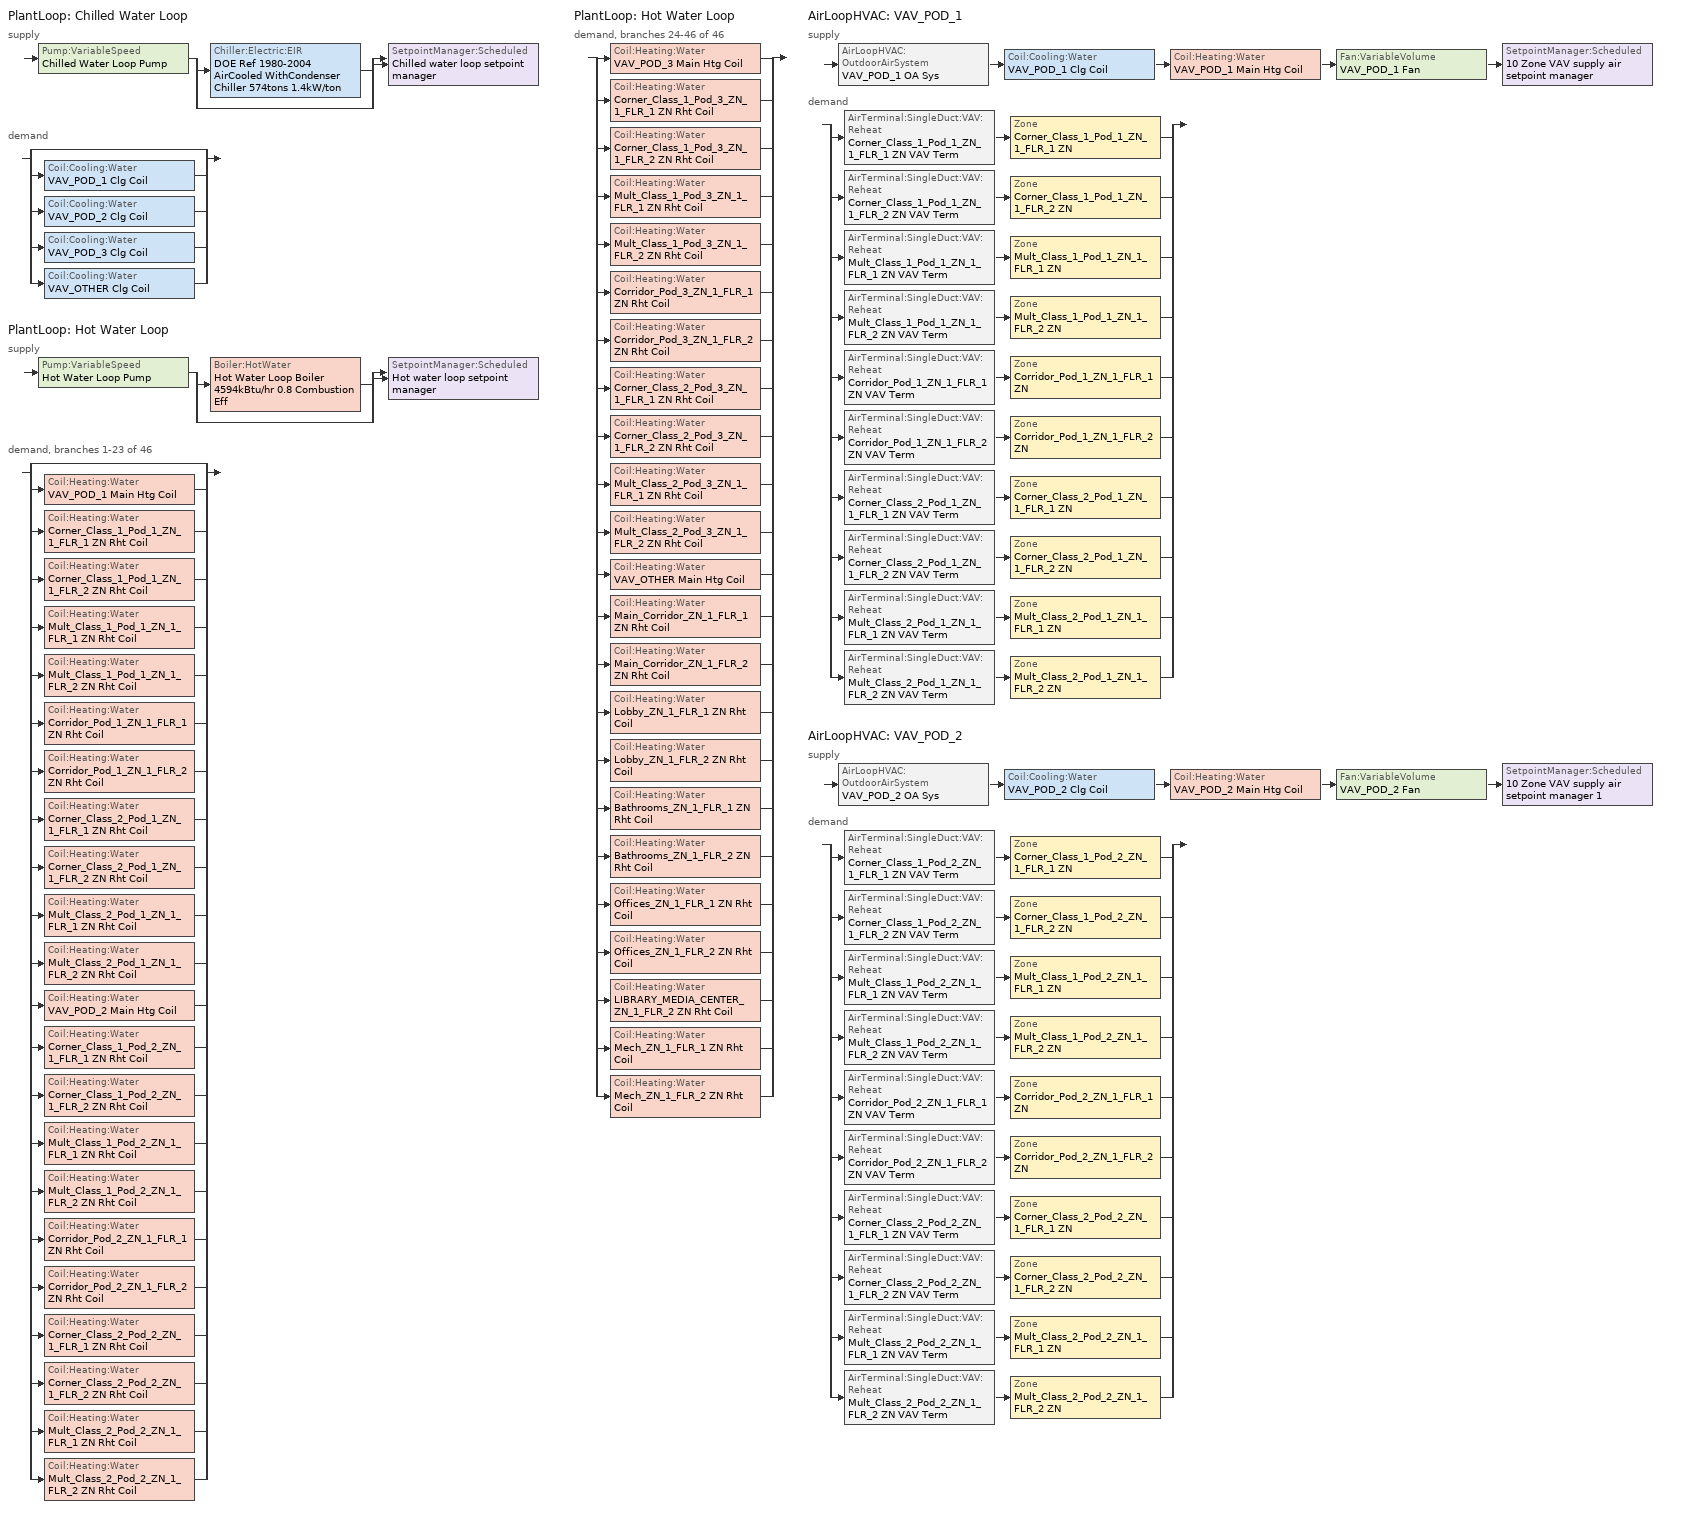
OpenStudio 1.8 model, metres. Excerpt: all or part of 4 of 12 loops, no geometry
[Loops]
PlantLoop 'Chilled Water Loop'
 supply: Pump:VariableSpeed 'Chilled Water Loop Pump' > split
  | Chiller:Electric:EIR 'DOE Ref 1980-2004 AirCooled WithCondenser  Chiller 574tons 1.4kW/ton'
  | bypass
  join > SetpointManager:Scheduled 'Chilled water loop setpoint manager'
 demand: split
  | bypass
  | Coil:Cooling:Water 'VAV_POD_1 Clg Coil'
  | Coil:Cooling:Water 'VAV_POD_2 Clg Coil'
  | Coil:Cooling:Water 'VAV_POD_3 Clg Coil'
  | Coil:Cooling:Water 'VAV_OTHER Clg Coil'
PlantLoop 'Hot Water Loop'
 supply: Pump:VariableSpeed 'Hot Water Loop Pump' > split
  | Boiler:HotWater 'Hot Water Loop Boiler 4594kBtu/hr 0.8 Combustion Eff'
  | bypass
  join > SetpointManager:Scheduled 'Hot water loop setpoint manager'
 demand, branches 1-23 of 46: split
  | bypass
  | Coil:Heating:Water 'VAV_POD_1 Main Htg Coil'
  | Coil:Heating:Water 'Corner_Class_1_Pod_1_ZN_1_FLR_1 ZN Rht Coil'
  | Coil:Heating:Water 'Corner_Class_1_Pod_1_ZN_1_FLR_2 ZN Rht Coil'
  | Coil:Heating:Water 'Mult_Class_1_Pod_1_ZN_1_FLR_1 ZN Rht Coil'
  | Coil:Heating:Water 'Mult_Class_1_Pod_1_ZN_1_FLR_2 ZN Rht Coil'
  | Coil:Heating:Water 'Corridor_Pod_1_ZN_1_FLR_1 ZN Rht Coil'
  | Coil:Heating:Water 'Corridor_Pod_1_ZN_1_FLR_2 ZN Rht Coil'
  | Coil:Heating:Water 'Corner_Class_2_Pod_1_ZN_1_FLR_1 ZN Rht Coil'
  | Coil:Heating:Water 'Corner_Class_2_Pod_1_ZN_1_FLR_2 ZN Rht Coil'
  | Coil:Heating:Water 'Mult_Class_2_Pod_1_ZN_1_FLR_1 ZN Rht Coil'
  | Coil:Heating:Water 'Mult_Class_2_Pod_1_ZN_1_FLR_2 ZN Rht Coil'
  | Coil:Heating:Water 'VAV_POD_2 Main Htg Coil'
  | Coil:Heating:Water 'Corner_Class_1_Pod_2_ZN_1_FLR_1 ZN Rht Coil'
  | Coil:Heating:Water 'Corner_Class_1_Pod_2_ZN_1_FLR_2 ZN Rht Coil'
  | Coil:Heating:Water 'Mult_Class_1_Pod_2_ZN_1_FLR_1 ZN Rht Coil'
  | Coil:Heating:Water 'Mult_Class_1_Pod_2_ZN_1_FLR_2 ZN Rht Coil'
  | Coil:Heating:Water 'Corridor_Pod_2_ZN_1_FLR_1 ZN Rht Coil'
  | Coil:Heating:Water 'Corridor_Pod_2_ZN_1_FLR_2 ZN Rht Coil'
  | Coil:Heating:Water 'Corner_Class_2_Pod_2_ZN_1_FLR_1 ZN Rht Coil'
  | Coil:Heating:Water 'Corner_Class_2_Pod_2_ZN_1_FLR_2 ZN Rht Coil'
  | Coil:Heating:Water 'Mult_Class_2_Pod_2_ZN_1_FLR_1 ZN Rht Coil'
  | Coil:Heating:Water 'Mult_Class_2_Pod_2_ZN_1_FLR_2 ZN Rht Coil'
PlantLoop 'Hot Water Loop'
 demand, branches 24-46 of 46: split
  | Coil:Heating:Water 'VAV_POD_3 Main Htg Coil'
  | Coil:Heating:Water 'Corner_Class_1_Pod_3_ZN_1_FLR_1 ZN Rht Coil'
  | Coil:Heating:Water 'Corner_Class_1_Pod_3_ZN_1_FLR_2 ZN Rht Coil'
  | Coil:Heating:Water 'Mult_Class_1_Pod_3_ZN_1_FLR_1 ZN Rht Coil'
  | Coil:Heating:Water 'Mult_Class_1_Pod_3_ZN_1_FLR_2 ZN Rht Coil'
  | Coil:Heating:Water 'Corridor_Pod_3_ZN_1_FLR_1 ZN Rht Coil'
  | Coil:Heating:Water 'Corridor_Pod_3_ZN_1_FLR_2 ZN Rht Coil'
  | Coil:Heating:Water 'Corner_Class_2_Pod_3_ZN_1_FLR_1 ZN Rht Coil'
  | Coil:Heating:Water 'Corner_Class_2_Pod_3_ZN_1_FLR_2 ZN Rht Coil'
  | Coil:Heating:Water 'Mult_Class_2_Pod_3_ZN_1_FLR_1 ZN Rht Coil'
  | Coil:Heating:Water 'Mult_Class_2_Pod_3_ZN_1_FLR_2 ZN Rht Coil'
  | Coil:Heating:Water 'VAV_OTHER Main Htg Coil'
  | Coil:Heating:Water 'Main_Corridor_ZN_1_FLR_1 ZN Rht Coil'
  | Coil:Heating:Water 'Main_Corridor_ZN_1_FLR_2 ZN Rht Coil'
  | Coil:Heating:Water 'Lobby_ZN_1_FLR_1 ZN Rht Coil'
  | Coil:Heating:Water 'Lobby_ZN_1_FLR_2 ZN Rht Coil'
  | Coil:Heating:Water 'Bathrooms_ZN_1_FLR_1 ZN Rht Coil'
  | Coil:Heating:Water 'Bathrooms_ZN_1_FLR_2 ZN Rht Coil'
  | Coil:Heating:Water 'Offices_ZN_1_FLR_1 ZN Rht Coil'
  | Coil:Heating:Water 'Offices_ZN_1_FLR_2 ZN Rht Coil'
  | Coil:Heating:Water 'LIBRARY_MEDIA_CENTER_ZN_1_FLR_2 ZN Rht Coil'
  | Coil:Heating:Water 'Mech_ZN_1_FLR_1 ZN Rht Coil'
  | Coil:Heating:Water 'Mech_ZN_1_FLR_2 ZN Rht Coil'
AirLoopHVAC 'VAV_POD_1'
 supply: AirLoopHVAC:OutdoorAirSystem 'VAV_POD_1 OA Sys' > Coil:Cooling:Water 'VAV_POD_1 Clg Coil' > Coil:Heating:Water 'VAV_POD_1 Main Htg Coil' > Fan:VariableVolume 'VAV_POD_1 Fan' > SetpointManager:Scheduled '10 Zone VAV supply air setpoint manager'
 demand: split
  | AirTerminal:SingleDuct:VAV:Reheat 'Corner_Class_1_Pod_1_ZN_1_FLR_1 ZN VAV Term' > Zone 'Corner_Class_1_Pod_1_ZN_1_FLR_1 ZN'
  | AirTerminal:SingleDuct:VAV:Reheat 'Corner_Class_1_Pod_1_ZN_1_FLR_2 ZN VAV Term' > Zone 'Corner_Class_1_Pod_1_ZN_1_FLR_2 ZN'
  | AirTerminal:SingleDuct:VAV:Reheat 'Mult_Class_1_Pod_1_ZN_1_FLR_1 ZN VAV Term' > Zone 'Mult_Class_1_Pod_1_ZN_1_FLR_1 ZN'
  | AirTerminal:SingleDuct:VAV:Reheat 'Mult_Class_1_Pod_1_ZN_1_FLR_2 ZN VAV Term' > Zone 'Mult_Class_1_Pod_1_ZN_1_FLR_2 ZN'
  | AirTerminal:SingleDuct:VAV:Reheat 'Corridor_Pod_1_ZN_1_FLR_1 ZN VAV Term' > Zone 'Corridor_Pod_1_ZN_1_FLR_1 ZN'
  | AirTerminal:SingleDuct:VAV:Reheat 'Corridor_Pod_1_ZN_1_FLR_2 ZN VAV Term' > Zone 'Corridor_Pod_1_ZN_1_FLR_2 ZN'
  | AirTerminal:SingleDuct:VAV:Reheat 'Corner_Class_2_Pod_1_ZN_1_FLR_1 ZN VAV Term' > Zone 'Corner_Class_2_Pod_1_ZN_1_FLR_1 ZN'
  | AirTerminal:SingleDuct:VAV:Reheat 'Corner_Class_2_Pod_1_ZN_1_FLR_2 ZN VAV Term' > Zone 'Corner_Class_2_Pod_1_ZN_1_FLR_2 ZN'
  | AirTerminal:SingleDuct:VAV:Reheat 'Mult_Class_2_Pod_1_ZN_1_FLR_1 ZN VAV Term' > Zone 'Mult_Class_2_Pod_1_ZN_1_FLR_1 ZN'
  | AirTerminal:SingleDuct:VAV:Reheat 'Mult_Class_2_Pod_1_ZN_1_FLR_2 ZN VAV Term' > Zone 'Mult_Class_2_Pod_1_ZN_1_FLR_2 ZN'
AirLoopHVAC 'VAV_POD_2'
 supply: AirLoopHVAC:OutdoorAirSystem 'VAV_POD_2 OA Sys' > Coil:Cooling:Water 'VAV_POD_2 Clg Coil' > Coil:Heating:Water 'VAV_POD_2 Main Htg Coil' > Fan:VariableVolume 'VAV_POD_2 Fan' > SetpointManager:Scheduled '10 Zone VAV supply air setpoint manager 1'
 demand: split
  | AirTerminal:SingleDuct:VAV:Reheat 'Corner_Class_1_Pod_2_ZN_1_FLR_1 ZN VAV Term' > Zone 'Corner_Class_1_Pod_2_ZN_1_FLR_1 ZN'
  | AirTerminal:SingleDuct:VAV:Reheat 'Corner_Class_1_Pod_2_ZN_1_FLR_2 ZN VAV Term' > Zone 'Corner_Class_1_Pod_2_ZN_1_FLR_2 ZN'
  | AirTerminal:SingleDuct:VAV:Reheat 'Mult_Class_1_Pod_2_ZN_1_FLR_1 ZN VAV Term' > Zone 'Mult_Class_1_Pod_2_ZN_1_FLR_1 ZN'
  | AirTerminal:SingleDuct:VAV:Reheat 'Mult_Class_1_Pod_2_ZN_1_FLR_2 ZN VAV Term' > Zone 'Mult_Class_1_Pod_2_ZN_1_FLR_2 ZN'
  | AirTerminal:SingleDuct:VAV:Reheat 'Corridor_Pod_2_ZN_1_FLR_1 ZN VAV Term' > Zone 'Corridor_Pod_2_ZN_1_FLR_1 ZN'
  | AirTerminal:SingleDuct:VAV:Reheat 'Corridor_Pod_2_ZN_1_FLR_2 ZN VAV Term' > Zone 'Corridor_Pod_2_ZN_1_FLR_2 ZN'
  | AirTerminal:SingleDuct:VAV:Reheat 'Corner_Class_2_Pod_2_ZN_1_FLR_1 ZN VAV Term' > Zone 'Corner_Class_2_Pod_2_ZN_1_FLR_1 ZN'
  | AirTerminal:SingleDuct:VAV:Reheat 'Corner_Class_2_Pod_2_ZN_1_FLR_2 ZN VAV Term' > Zone 'Corner_Class_2_Pod_2_ZN_1_FLR_2 ZN'
  | AirTerminal:SingleDuct:VAV:Reheat 'Mult_Class_2_Pod_2_ZN_1_FLR_1 ZN VAV Term' > Zone 'Mult_Class_2_Pod_2_ZN_1_FLR_1 ZN'
  | AirTerminal:SingleDuct:VAV:Reheat 'Mult_Class_2_Pod_2_ZN_1_FLR_2 ZN VAV Term' > Zone 'Mult_Class_2_Pod_2_ZN_1_FLR_2 ZN'
[Sizing:Zone] Zone Cooling Design Supply Air Temperature {C}=12.8; Zone Heating Design Supply Air Temperature {C}=40; Zone Cooling Design Supply Air Humidity Ratio {kg-H2O/kg-air}=0.0085; Zone Heating Design Supply Air Humidity Ratio {kg-H2O/kg-air}=0.008; Cooling Design Air Flow Method=DesignDay; Heating Design Air Flow Method=DesignDay
Corridor_Pod_1_ZN_1_FLR_2 ZN; Corner_Class_1_Pod_1_ZN_1_FLR_2 ZN; Mult_Class_2_Pod_1_ZN_1_FLR_1 ZN; Mult_Class_2_Pod_1_ZN_1_FLR_2 ZN; Corner_Class_2_Pod_2_ZN_1_FLR_2 ZN; Mult_Class_1_Pod_1_ZN_1_FLR_2 ZN; Corridor_Pod_2_ZN_1_FLR_2 ZN; Corner_Class_1_Pod_2_ZN_1_FLR_1 ZN; Corridor_Pod_2_ZN_1_FLR_1 ZN; Mult_Class_1_Pod_1_ZN_1_FLR_1 ZN; Corner_Class_2_Pod_1_ZN_1_FLR_2 ZN; Mult_Class_1_Pod_2_ZN_1_FLR_1 ZN; Mult_Class_1_Pod_2_ZN_1_FLR_2 ZN; Mult_Class_2_Pod_2_ZN_1_FLR_1 ZN; Corner_Class_2_Pod_1_ZN_1_FLR_1 ZN; Corridor_Pod_1_ZN_1_FLR_1 ZN; Corner_Class_2_Pod_2_ZN_1_FLR_1 ZN; Corner_Class_1_Pod_2_ZN_1_FLR_2 ZN; Mult_Class_2_Pod_2_ZN_1_FLR_2 ZN; Corner_Class_1_Pod_1_ZN_1_FLR_1 ZN
[Zone equipment]
Corridor_Pod_1_ZN_1_FLR_2 ZN: Corridor_Pod_1_ZN_1_FLR_2 ZN VAV Term
Corner_Class_1_Pod_1_ZN_1_FLR_2 ZN: Corner_Class_1_Pod_1_ZN_1_FLR_2 ZN VAV Term
Mult_Class_2_Pod_1_ZN_1_FLR_1 ZN: Mult_Class_2_Pod_1_ZN_1_FLR_1 ZN VAV Term
Mult_Class_2_Pod_1_ZN_1_FLR_2 ZN: Mult_Class_2_Pod_1_ZN_1_FLR_2 ZN VAV Term
Corner_Class_2_Pod_2_ZN_1_FLR_2 ZN: Corner_Class_2_Pod_2_ZN_1_FLR_2 ZN VAV Term
Mult_Class_1_Pod_1_ZN_1_FLR_2 ZN: Mult_Class_1_Pod_1_ZN_1_FLR_2 ZN VAV Term
Corridor_Pod_2_ZN_1_FLR_2 ZN: Corridor_Pod_2_ZN_1_FLR_2 ZN VAV Term
Corner_Class_1_Pod_2_ZN_1_FLR_1 ZN: Corner_Class_1_Pod_2_ZN_1_FLR_1 ZN VAV Term
Corridor_Pod_2_ZN_1_FLR_1 ZN: Corridor_Pod_2_ZN_1_FLR_1 ZN VAV Term
Mult_Class_1_Pod_1_ZN_1_FLR_1 ZN: Mult_Class_1_Pod_1_ZN_1_FLR_1 ZN VAV Term
Corner_Class_2_Pod_1_ZN_1_FLR_2 ZN: Corner_Class_2_Pod_1_ZN_1_FLR_2 ZN VAV Term
Mult_Class_1_Pod_2_ZN_1_FLR_1 ZN: Mult_Class_1_Pod_2_ZN_1_FLR_1 ZN VAV Term
Mult_Class_1_Pod_2_ZN_1_FLR_2 ZN: Mult_Class_1_Pod_2_ZN_1_FLR_2 ZN VAV Term
Mult_Class_2_Pod_2_ZN_1_FLR_1 ZN: Mult_Class_2_Pod_2_ZN_1_FLR_1 ZN VAV Term
Corner_Class_2_Pod_1_ZN_1_FLR_1 ZN: Corner_Class_2_Pod_1_ZN_1_FLR_1 ZN VAV Term
Corridor_Pod_1_ZN_1_FLR_1 ZN: Corridor_Pod_1_ZN_1_FLR_1 ZN VAV Term
Corner_Class_2_Pod_2_ZN_1_FLR_1 ZN: Corner_Class_2_Pod_2_ZN_1_FLR_1 ZN VAV Term
Corner_Class_1_Pod_2_ZN_1_FLR_2 ZN: Corner_Class_1_Pod_2_ZN_1_FLR_2 ZN VAV Term
Mult_Class_2_Pod_2_ZN_1_FLR_2 ZN: Mult_Class_2_Pod_2_ZN_1_FLR_2 ZN VAV Term
Corner_Class_1_Pod_1_ZN_1_FLR_1 ZN: Corner_Class_1_Pod_1_ZN_1_FLR_1 ZN VAV Term
[PlantLoop] Plant Loop Volume {m3}=Autocalculate
Name | Maximum Loop Temperature {C} | Minimum Loop Temperature {C} | Fluid Type
Chilled Water Loop | 98 | 1
Hot Water Loop |  | 10 | Water
[Sizing:Plant] Sizing Option=NonCoincident; Zone Timesteps in Averaging Window=1; Coincident Sizing Factor Mode=None
Name | Loop Type | Design Loop Exit Temperature {C} | Loop Design Temperature Difference {deltaC}
Chilled Water Loop | Cooling | 6.66667 | 5.61111
Hot Water Loop | Heating | 82.2222 | 11.1111
[SetpointManager:Scheduled] Control Variable=Temperature
Name | Schedule
Chilled water loop setpoint manager | Chilled Water Loop Temp - 44F
Hot water loop setpoint manager | Hot Water Loop Temp - 180F
10 Zone VAV supply air setpoint manager | Supply Air Temp - 55.04F
10 Zone VAV supply air setpoint manager 1 | Supply Air Temp - 55.04F 1
[Pump:VariableSpeed] Rated Pump Head {Pa}=179344; Motor Efficiency=0.9; Fraction of Motor Inefficiencies to Fluid Stream=0; Coefficient 1 of the Part Load Performance Curve=0; Coefficient 2 of the Part Load Performance Curve=1; Coefficient 3 of the Part Load Performance Curve=0; Coefficient 4 of the Part Load Performance Curve=0; Pump Control Type=Intermittent
Chilled Water Loop Pump; Hot Water Loop Pump
[Chiller:Electric:EIR]
DOE Ref 1980-2004 AirCooled WithCondenser  Chiller 574tons 1.4kW/ton: Reference Capacity {W}=Autosize; Reference COP {W/W}=2.49964; Reference Leaving Chilled Water Temperature {C}=6.66667; Reference Entering Condenser Fluid Temperature {C}=35; Cooling Capacity Function of Temperature Curve=Curve Biquadratic 1; Electric Input to Cooling Output Ratio Function of Temperature Curve=Curve Biquadratic 2; Electric Input to Cooling Output Ratio Function of Part Load Ratio Curve=Curve Quadratic 1; Minimum Part Load Ratio=0.15; Maximum Part Load Ratio=1; Optimum Part Load Ratio=1; Minimum Unloading Ratio=0.25; Condenser Type=AirCooled; Leaving Chilled Water Lower Temperature Limit {C}=2.22222; Chiller Flow Mode=ConstantFlow; Design Heat Recovery Water Flow Rate {m3/s}=0; Sizing Factor=1; Basin Heater Capacity {W/K}=0; Basin Heater Setpoint Temperature {C}=10
[Boiler:HotWater]
Hot Water Loop Boiler 4594kBtu/hr 0.8 Combustion Eff: Fuel Type=NaturalGas; Nominal Thermal Efficiency=0.793; Efficiency Curve Temperature Evaluation Variable=LeavingBoiler; Normalized Boiler Efficiency Curve=Boiler Constant Efficiency Curve; Design Water Outlet Temperature {C}=82.2222; Maximum Part Load Ratio=1.2; Water Outlet Upper Temperature Limit {C}=95; Boiler Flow Mode=LeavingSetpointModulated; Parasitic Electric Load {W}=0; Sizing Factor=1
[AirLoopHVAC] Design Supply Air Flow Rate {m3/s}=AutoSize
VAV_POD_1; VAV_POD_2
[Sizing:System] Type of Load to Size On=Sensible; Design Outdoor Air Flow Rate {m3/s}=8.21949; Minimum System Air Flow Ratio=0.3; Preheat Design Temperature {C}=7; Preheat Design Humidity Ratio {kg-H2O/kg-Air}=0.008; Precool Design Temperature {C}=12.8; Precool Design Humidity Ratio {kg-H2O/kg-Air}=0.008; Central Cooling Design Supply Air Temperature {C}=12.8; Central Heating Design Supply Air Temperature {C}=12.8; Sizing Option=Coincident; 100% Outdoor Air in Cooling=No; 100% Outdoor Air in Heating=No; Central Cooling Design Supply Air Humidity Ratio {kg-H2O/kg-Air}=0.0085; Central Heating Design Supply Air Humidity Ratio {kg-H2O/kg-Air}=0.008; Cooling Design Air Flow Method=DesignDay; Cooling Design Air Flow Rate {m3/s}=0; Heating Design Air Flow Method=DesignDay; Heating Design Air Flow Rate {m3/s}=0; System Outdoor Air Method=ZoneSum; Zone Maximum Outdoor Air Fraction=1; Cooling Supply Air Flow Rate Per Floor Area {m3/s-m2}=0.00996765; Cooling Fraction of Autosized Cooling Supply Air Flow Rate=1; Cooling Supply Air Flow Rate Per Unit Cooling Capacity {m3/s-W}=3.94755e-05; Heating Supply Air Flow Rate Per Floor Area {m3/s-m2}=0.00996765; Heating Fraction of Autosized Heating Supply Air Flow Rate=1; Heating Fraction of Autosized Cooling Supply Air Flow Rate=1; Heating Supply Air Flow Rate Per Unit Heating Capacity {m3/s-W}=3.15882e-05; Cooling Design Capacity Method=CoolingDesignCapacity; Cooling Design Capacity {W}=autosize; Cooling Design Capacity Per Floor Area {W/m2}=234.7; Fraction of Autosized Cooling Design Capacity=1; Heating Design Capacity Method=HeatingDesignCapacity; Heating Design Capacity {W}=autosize; Heating Design Capacity Per Floor Area {W/m2}=157; Fraction of Autosized Heating Design Capacity=1; Central Cooling Capacity Control Method=OnOff
VAV_POD_1; VAV_POD_2
[Fan:VariableVolume] Availability Schedule=Always On Discrete; Fan Efficiency=0.6084; Pressure Rise {Pa}=1389.92; Maximum Flow Rate {m3/s}=Autosize; Fan Power Minimum Flow Rate Input Method=fraction; Fan Power Minimum Flow Fraction=0.25; Fan Power Minimum Air Flow Rate {m3/s}=0; Motor Efficiency=0.936; Motor In Airstream Fraction=1; Fan Power Coefficient 1=0.0407599; Fan Power Coefficient 2=0.088045; Fan Power Coefficient 3=-0.0729261; Fan Power Coefficient 4=0.94374; Fan Power Coefficient 5=0
VAV_POD_1 Fan; VAV_POD_2 Fan
[Coil:Heating:Water] Availability Schedule=Always On Discrete; Rated Inlet Water Temperature {C}=82.2222; Rated Outlet Water Temperature {C}=71.1111
Name | Rated Inlet Air Temperature {C} | Rated Outlet Air Temperature {C}
VAV_POD_1 Main Htg Coil; VAV_POD_2 Main Htg Coil; VAV_POD_3 Main Htg Coil; VAV_OTHER Main Htg Coil | 7 | 12.8
Corner_Class_1_Pod_1_ZN_1_FLR_1 ZN Rht Coil; Corner_Class_1_Pod_1_ZN_1_FLR_2 ZN Rht Coil; Mult_Class_1_Pod_1_ZN_1_FLR_1 ZN Rht Coil; Mult_Class_1_Pod_1_ZN_1_FLR_2 ZN Rht Coil; Corridor_Pod_1_ZN_1_FLR_1 ZN Rht Coil; Corridor_Pod_1_ZN_1_FLR_2 ZN Rht Coil; Corner_Class_2_Pod_1_ZN_1_FLR_1 ZN Rht Coil; Corner_Class_2_Pod_1_ZN_1_FLR_2 ZN Rht Coil; Mult_Class_2_Pod_1_ZN_1_FLR_1 ZN Rht Coil; Mult_Class_2_Pod_1_ZN_1_FLR_2 ZN Rht Coil; Corner_Class_1_Pod_2_ZN_1_FLR_1 ZN Rht Coil; Corner_Class_1_Pod_2_ZN_1_FLR_2 ZN Rht Coil; Mult_Class_1_Pod_2_ZN_1_FLR_1 ZN Rht Coil; Mult_Class_1_Pod_2_ZN_1_FLR_2 ZN Rht Coil; Corridor_Pod_2_ZN_1_FLR_1 ZN Rht Coil; Corridor_Pod_2_ZN_1_FLR_2 ZN Rht Coil; Corner_Class_2_Pod_2_ZN_1_FLR_1 ZN Rht Coil; Corner_Class_2_Pod_2_ZN_1_FLR_2 ZN Rht Coil; Mult_Class_2_Pod_2_ZN_1_FLR_1 ZN Rht Coil; Mult_Class_2_Pod_2_ZN_1_FLR_2 ZN Rht Coil; Corner_Class_1_Pod_3_ZN_1_FLR_1 ZN Rht Coil; Corner_Class_1_Pod_3_ZN_1_FLR_2 ZN Rht Coil; Mult_Class_1_Pod_3_ZN_1_FLR_1 ZN Rht Coil; Mult_Class_1_Pod_3_ZN_1_FLR_2 ZN Rht Coil; Corridor_Pod_3_ZN_1_FLR_1 ZN Rht Coil; Corridor_Pod_3_ZN_1_FLR_2 ZN Rht Coil; Corner_Class_2_Pod_3_ZN_1_FLR_1 ZN Rht Coil; Corner_Class_2_Pod_3_ZN_1_FLR_2 ZN Rht Coil; Mult_Class_2_Pod_3_ZN_1_FLR_1 ZN Rht Coil; Mult_Class_2_Pod_3_ZN_1_FLR_2 ZN Rht Coil; Main_Corridor_ZN_1_FLR_1 ZN Rht Coil; Main_Corridor_ZN_1_FLR_2 ZN Rht Coil; Lobby_ZN_1_FLR_1 ZN Rht Coil; Lobby_ZN_1_FLR_2 ZN Rht Coil; Bathrooms_ZN_1_FLR_1 ZN Rht Coil; Bathrooms_ZN_1_FLR_2 ZN Rht Coil; Offices_ZN_1_FLR_1 ZN Rht Coil; Offices_ZN_1_FLR_2 ZN Rht Coil; LIBRARY_MEDIA_CENTER_ZN_1_FLR_2 ZN Rht Coil; Mech_ZN_1_FLR_1 ZN Rht Coil; Mech_ZN_1_FLR_2 ZN Rht Coil | 12.8 | 40
[Coil:Cooling:Water] Availability Schedule=Always On Discrete; Heat Exchanger Configuration=CrossFlow
VAV_POD_1 Clg Coil; VAV_POD_2 Clg Coil; VAV_POD_3 Clg Coil; VAV_OTHER Clg Coil
[Controller:OutdoorAir] Minimum Outdoor Air Flow Rate {m3/s}=Autosize; Maximum Outdoor Air Flow Rate {m3/s}=Autosize; Economizer Control Type=FixedDryBulb; Economizer Control Action Type=ModulateFlow; Economizer Maximum Limit Dry-Bulb Temperature {C}=23.8889; Economizer Maximum Limit Enthalpy {J/kg}=64000; Economizer Minimum Limit Dry-Bulb Temperature {C}=-100; Lockout Type=LockoutWithCompressor; Minimum Limit Type=FixedMinimum; Minimum Outdoor Air Schedule=SecondarySchool VAV OA Damper; Maximum Fraction of Outdoor Air Schedule=Economizer Max OA Fraction 70 pct; High Humidity Control=No; Heat Recovery Bypass Control Type=BypassWhenOAFlowGreaterThanMinimum
Name | Controller Mechanical Ventilation
VAV_POD_1 OA Controller | VAV_POD_1 Vent Controller
VAV_POD_2 OA Controller | VAV_POD_2 Vent Controller
[Controller:MechanicalVentilation] Availability Schedule=Always On Discrete; System Outdoor Air Method=ZoneSum
VAV_POD_1 Vent Controller; VAV_POD_2 Vent Controller
[AirLoopHVAC:OutdoorAirSystem]
Name | Controller
VAV_POD_1 OA Sys | VAV_POD_1 OA Controller
VAV_POD_2 OA Sys | VAV_POD_2 OA Controller
[AirTerminal:SingleDuct:VAV:Reheat] Availability Schedule=Always On Discrete; Maximum Air Flow Rate {m3/s}=Autocalculate; Zone Minimum Air Flow Input Method=Constant; Fixed Minimum Air Flow Rate {m3/s}=0; Maximum Hot Water or Steam Flow Rate {m3/s}=Autocalculate; Minimum Hot Water or Steam Flow Rate {m3/s}=0; Convergence Tolerance=0.001; Damper Heating Action=Normal; Maximum Flow per Zone Floor Area During Reheat {m3/s-m2}=0; Maximum Flow Fraction During Reheat=0.5; Maximum Reheat Air Temperature {C}=40
Name | Constant Minimum Air Flow Fraction | Reheat Coil
Corner_Class_1_Pod_1_ZN_1_FLR_1 ZN VAV Term | 0.7 | Corner_Class_1_Pod_1_ZN_1_FLR_1 ZN Rht Coil
Corner_Class_1_Pod_1_ZN_1_FLR_2 ZN VAV Term | 0.7 | Corner_Class_1_Pod_1_ZN_1_FLR_2 ZN Rht Coil
Mult_Class_1_Pod_1_ZN_1_FLR_1 ZN VAV Term | 0.7 | Mult_Class_1_Pod_1_ZN_1_FLR_1 ZN Rht Coil
Mult_Class_1_Pod_1_ZN_1_FLR_2 ZN VAV Term | 0.7 | Mult_Class_1_Pod_1_ZN_1_FLR_2 ZN Rht Coil
Corridor_Pod_1_ZN_1_FLR_1 ZN VAV Term | 0.33454 | Corridor_Pod_1_ZN_1_FLR_1 ZN Rht Coil
Corridor_Pod_1_ZN_1_FLR_2 ZN VAV Term | 0.3 | Corridor_Pod_1_ZN_1_FLR_2 ZN Rht Coil
Corner_Class_2_Pod_1_ZN_1_FLR_1 ZN VAV Term | 0.7 | Corner_Class_2_Pod_1_ZN_1_FLR_1 ZN Rht Coil
Corner_Class_2_Pod_1_ZN_1_FLR_2 ZN VAV Term | 0.7 | Corner_Class_2_Pod_1_ZN_1_FLR_2 ZN Rht Coil
Mult_Class_2_Pod_1_ZN_1_FLR_1 ZN VAV Term | 0.7 | Mult_Class_2_Pod_1_ZN_1_FLR_1 ZN Rht Coil
Mult_Class_2_Pod_1_ZN_1_FLR_2 ZN VAV Term | 0.7 | Mult_Class_2_Pod_1_ZN_1_FLR_2 ZN Rht Coil
Corner_Class_1_Pod_2_ZN_1_FLR_1 ZN VAV Term | 0.7 | Corner_Class_1_Pod_2_ZN_1_FLR_1 ZN Rht Coil
Corner_Class_1_Pod_2_ZN_1_FLR_2 ZN VAV Term | 0.7 | Corner_Class_1_Pod_2_ZN_1_FLR_2 ZN Rht Coil
Mult_Class_1_Pod_2_ZN_1_FLR_1 ZN VAV Term | 0.7 | Mult_Class_1_Pod_2_ZN_1_FLR_1 ZN Rht Coil
Mult_Class_1_Pod_2_ZN_1_FLR_2 ZN VAV Term | 0.7 | Mult_Class_1_Pod_2_ZN_1_FLR_2 ZN Rht Coil
Corridor_Pod_2_ZN_1_FLR_1 ZN VAV Term | 0.335191 | Corridor_Pod_2_ZN_1_FLR_1 ZN Rht Coil
Corridor_Pod_2_ZN_1_FLR_2 ZN VAV Term | 0.3 | Corridor_Pod_2_ZN_1_FLR_2 ZN Rht Coil
Corner_Class_2_Pod_2_ZN_1_FLR_1 ZN VAV Term | 0.7 | Corner_Class_2_Pod_2_ZN_1_FLR_1 ZN Rht Coil
Corner_Class_2_Pod_2_ZN_1_FLR_2 ZN VAV Term | 0.7 | Corner_Class_2_Pod_2_ZN_1_FLR_2 ZN Rht Coil
Mult_Class_2_Pod_2_ZN_1_FLR_1 ZN VAV Term | 0.7 | Mult_Class_2_Pod_2_ZN_1_FLR_1 ZN Rht Coil
Mult_Class_2_Pod_2_ZN_1_FLR_2 ZN VAV Term | 0.7 | Mult_Class_2_Pod_2_ZN_1_FLR_2 ZN Rht Coil
[Schedule:Ruleset]
Chilled Water Loop Temp - 44F: Default Day Schedule=Chilled Water Loop Temp - 44F Default
Hot Water Loop Temp - 180F: Default Day Schedule=Hot Water Loop Temp - 180F Default
SecondarySchool VAV OA Damper: Default Day Schedule=SecondarySchool VAV OA Damper Default; Summer Design Day Schedule=SecondarySchool VAV OA Damper Summer Design Day; Winter Design Day Schedule=SecondarySchool VAV OA Damper Winter Design Day
Supply Air Temp - 55.04F: Default Day Schedule=Supply Air Temp - 55.04F Default
Supply Air Temp - 55.04F 1: Default Day Schedule=Supply Air Temp - 55.04F Default 1
Economizer Max OA Fraction 70 pct: Default Day Schedule=Economizer Max OA Fraction 70 pct Default
[Schedule:Day]
Chilled Water Loop Temp - 44F Default: 24, 0, 6.66667
Hot Water Loop Temp - 180F Default: 24, 0, 82.2222
SecondarySchool VAV OA Damper Default; SecondarySchool VAV OA Damper Summer Design Day: 6, 0, 0, 22, 0, 1, 24, 0, 0
SecondarySchool VAV OA Damper Winter Design Day; SecondarySchool VAV OA Damper Sat|Sun|WntrDsn Day: 24, 0, 0
Supply Air Temp - 55.04F Default; Supply Air Temp - 55.04F Default 1: 24, 0, 12.8
Economizer Max OA Fraction 70 pct Default: 24, 0, 0.7
[Schedule:Rule]
Schedule Rule 47: Schedule Ruleset=SecondarySchool VAV OA Damper; Rule Order=0; Day Schedule=SecondarySchool VAV OA Damper Sat|Sun|WntrDsn Day; Apply Sunday=Yes; Apply Saturday=Yes; Date Specification Type=DateRange; Start Month=1; Start Day=1; End Month=12; End Day=31
[Curve:Biquadratic] Minimum Value of x {BasedOnField A2}=5; Maximum Value of x {BasedOnField A2}=10; Minimum Value of y {BasedOnField A3}=24; Maximum Value of y {BasedOnField A3}=35
Name | Coefficient1 Constant | Coefficient2 x | Coefficient3 x**2 | Coefficient4 y | Coefficient5 y**2 | Coefficient6 x*y
Curve Biquadratic 1 | 1.02152 | 0.0370359 | 0.000233248 | -0.00389405 | -6.52536e-05 | -0.000268045
Curve Biquadratic 2 | 0.701769 | -0.00452016 | 0.00053311 | -0.00549821 | 0.000544579 | -0.000729032
[Curve:Quadratic]
Curve Quadratic 1: Coefficient1 Constant=0.0636912; Coefficient2 x=0.584888; Coefficient3 x**2=0.352803; Minimum Value of x {BasedOnField A2}=0; Maximum Value of x {BasedOnField A2}=1
[Schedule:Constant]
Always On Discrete: Value=1
[Curve:Cubic]
Boiler Constant Efficiency Curve: Coefficient1 Constant=1; Coefficient2 x=0; Coefficient3 x**2=0; Coefficient4 x**3=0; Minimum Value of x {BasedOnField A2}=0; Maximum Value of x {BasedOnField A2}=1
